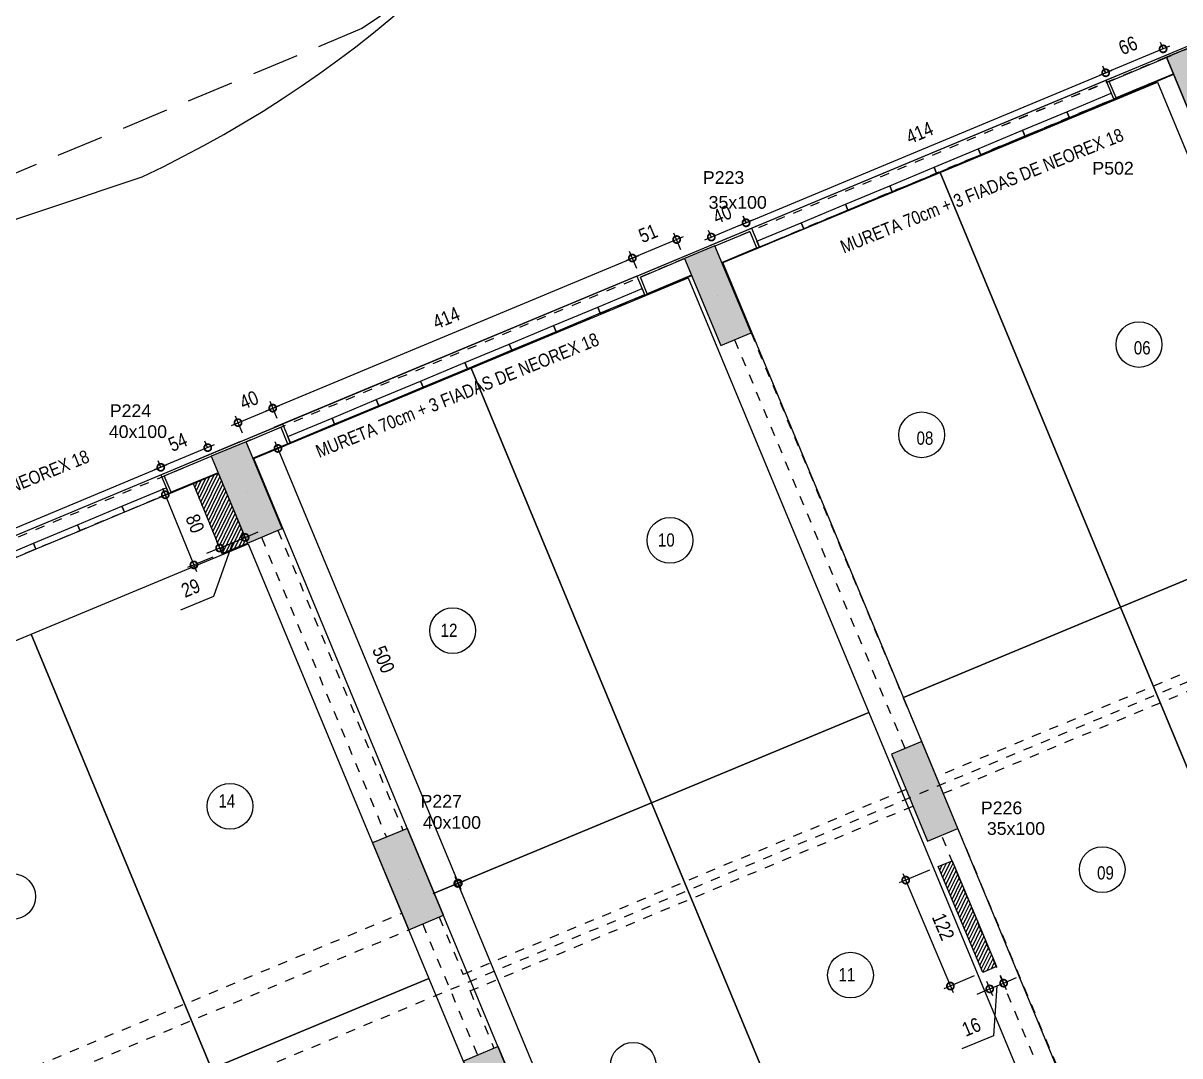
# Model space of a CAD drawing. Header units: metres. Extents: x -133 to 570, y -18 to 184.
# Drawn here: x -35.2 to -22.91, y 20.31 to 31.28 of the extents above; entities that cross this region are included whole.
import ezdxf
from ezdxf.enums import TextEntityAlignment as Align

# ---------------------------------------------------------------- set-up
doc = ezdxf.new("R2010")
doc.units = ezdxf.units.M
for name, pattern in [('DASHEDX2', [1.5, 1, -0.5]), ('ESTILO_TQS_0001', [1, 0.7, -0.3]), ('ESTILO_TQS_0004', [1.12, 0.5, -0.2, 0.01, -0.2, 0.01, -0.2])]:
    doc.linetypes.add(name, pattern=pattern)
for name, color, linetype in [('1', 232, 'DASHEDX2'), ('12', 232, 'Continuous'), ('154', 37, 'Continuous'), ('201', 2, 'ESTILO_TQS_0001'), ('205', 232, 'ESTILO_TQS_0004'), ('210', 15, 'ESTILO_TQS_0001'), ('242', 3, 'Continuous'), ('3', 2, 'Continuous'), ('9', 232, 'Continuous'), ('ARQ-ALV ACAB', 4, 'Continuous'), ('ARQ-ALV OSSO', 5, 'Continuous'), ('ARQ-AUX', 7, 'Continuous'), ('ARQ-AUX1', 1, 'Continuous'), ('ARQ-AUX2', 2, 'Continuous'), ('ARQ-DIM EMBASAM', 2, 'Continuous'), ('ARQ-ENCH', 1, 'Continuous'), ('ARQ-EST', 2, 'Continuous'), ('ARQ-PRJ', 7, 'DASHEDX2'), ('ARQ-TXT EMBASAM', 2, 'Continuous'), ('ARQ-VG', 1, 'Continuous'), ('terreno', 7, 'Continuous')]:
    doc.layers.add(name, color=color, linetype=linetype)
doc.styles.add('Adesa', font='ARIALN.TTF')
doc.styles.get("Standard").update_dxf_attribs({"font": 'arial.ttf'})
doc.dimstyles.new('ADESA 1-0075', dxfattribs={"dimtxt": 0.15, "dimasz": 0.15, "dimexe": 0.075, "dimexo": 0.1, "dimgap": 0.1, "dimtad": 1, "dimdec": 1, "dimlfac": 100, "dimzin": 12, "dimtxsty": 'Adesa', "dimblk": 'DOTSMALL', "dimcen": 1, "dimdle": 0.075, "dimclrd": 1, "dimclre": 1, "dimclrt": 256, "dimazin": 3, "dimtm": 1e-09, "dimtfac": 1, "dimtdec": 1, "dimtmove": 1, "dimatfit": 0, "dimldrblk": 'DOTSMALL', "dimfxl": 0.8, "dimtvp": 2, "dimtolj": 1, "dimtzin": 0, "dimarcsym": 0})

# ---------------------------------------------------------------- blocks, each defined once
blk = doc.blocks.new('vaga')
blk.add_lwpolyline([(5, 0), (5, -2.5), (0, -2.5), (0, 0)], close=True)
blk.add_circle((2.5, -1.25), 0.243)
blk = doc.blocks.new('_DotSmall')
at = {"color": 0, "linetype": 'ByBlock', "const_width": 0.5}
blk.add_lwpolyline([(-0.0625, 0, 1), (0.0625, 0, 1)], format="xyb", close=True, dxfattribs=at)
blk = doc.blocks.new('*D86')
at = {"layer": 'ARQ-DIM EMBASAM', "color": 1, "lineweight": -2, "transparency": 16777216}
for p, q in [((-30.842, 22.036), (-30.512, 22.173)), ((-28.634, 17.457), (-30.61, 22.213)), ((-28.923, 17.418), (-28.594, 17.555))]:
    blk.add_line(p, q, dxfattribs=at)
at = {"layer": 'Defpoints', "color": 0, "transparency": 16777216}
for p in [(-30.581, 22.144), (-30.934, 21.997, 0), (-29.016, 17.38, 0)]:
    blk.add_point(p, dxfattribs=at)
at = {"layer": 'ARQ-DIM EMBASAM', "color": 1, "lineweight": -2, "transparency": 16777216, "xscale": 0.15, "yscale": 0.15, "zscale": 0.15}
for p, rotation in [((-30.581, 22.144), 112.5613230000007), ((-28.663, 17.526), 292.5613230000007)]:
    blk.add_blockref('_DotSmall', p, dxfattribs=dict(at, rotation=rotation))
at = {"layer": 'ARQ-DIM EMBASAM', "transparency": 16777216, "insert": (-29.459, 19.903), "char_height": 0.15, "attachment_point": 5, "rotation": 292.5613, "style": 'Adesa'}
blk.add_mtext('\\A1;500', dxfattribs=at)
blk = doc.blocks.new('*D87')
at = {"layer": 'ARQ-DIM EMBASAM', "color": 1, "lineweight": -2, "transparency": 16777216}
for p, q in [((-30.545, 22.078), (-32.521, 26.834)), ((-32.753, 26.656), (-32.423, 26.793)), ((-30.834, 22.039), (-30.505, 22.176))]:
    blk.add_line(p, q, dxfattribs=at)
at = {"layer": 'Defpoints', "color": 0, "transparency": 16777216}
for p in [(-32.492, 26.764), (-32.845, 26.618, 0), (-30.926, 22, 0)]:
    blk.add_point(p, dxfattribs=at)
at = {"layer": 'ARQ-DIM EMBASAM', "color": 1, "lineweight": -2, "transparency": 16777216, "xscale": 0.15, "yscale": 0.15, "zscale": 0.15}
for p, rotation in [((-32.492, 26.764), 112.5613229999979), ((-30.574, 22.147), 292.561322999998)]:
    blk.add_blockref('_DotSmall', p, dxfattribs=dict(at, rotation=rotation))
at = {"layer": 'ARQ-DIM EMBASAM', "transparency": 16777216, "insert": (-31.37, 24.523), "char_height": 0.15, "attachment_point": 5, "rotation": 292.5613, "style": 'Adesa'}
blk.add_mtext('\\A1;500', dxfattribs=at)
blk = doc.blocks.new('PL NEOREX 18')
at = {"layer": 'ARQ-AUX1'}
blk.add_lwpolyline([(0, 0), (0.51, 0), (0.51, -0.07), (0, -0.07)], close=True, dxfattribs=at)
blk = doc.blocks.new('*D186')
at = {"layer": 'ARQ-DIM EMBASAM', "color": 1, "lineweight": -2, "transparency": 16777216}
for p, q in [((-28.186, 29.012), (-28.795, 28.757)), ((-28.209, 28.872), (-28.284, 29.052)), ((-28.68, 28.675), (-28.755, 28.855))]:
    blk.add_line(p, q, dxfattribs=at)
at = {"layer": 'Defpoints', "color": 0, "transparency": 16777216}
for p in [(-28.726, 28.786), (-28.17, 28.78), (-28.641, 28.583)]:
    blk.add_point(p, dxfattribs=at)
at = {"layer": 'ARQ-DIM EMBASAM', "color": 1, "lineweight": -2, "transparency": 16777216, "xscale": 0.15, "yscale": 0.15, "zscale": 0.15}
for p, rotation in [((-28.255, 28.983), 22.6878178761872), ((-28.726, 28.786), 202.6878178761872)]:
    blk.add_blockref('_DotSmall', p, dxfattribs=dict(at, rotation=rotation))
at = {"layer": 'ARQ-DIM EMBASAM', "transparency": 16777216, "insert": (-28.559, 29.048), "char_height": 0.15, "attachment_point": 5, "rotation": 22.6878, "style": 'Adesa'}
blk.add_mtext('\\A1;51', dxfattribs=at)
blk = doc.blocks.new('*D187')
at = {"layer": 'ARQ-DIM EMBASAM', "color": 1, "lineweight": -2, "transparency": 16777216}
for p, q in [((-32.985, 27.009), (-32.477, 27.221)), ((-32.5, 27.082), (-32.575, 27.261)), ((-32.869, 26.928), (-32.944, 27.107))]:
    blk.add_line(p, q, dxfattribs=at)
at = {"layer": 'Defpoints', "color": 0, "transparency": 16777216}
for p in [(-32.547, 27.192), (-32.462, 26.989), (-32.831, 26.835)]:
    blk.add_point(p, dxfattribs=at)
at = {"layer": 'ARQ-DIM EMBASAM', "color": 1, "lineweight": -2, "transparency": 16777216, "xscale": 0.15, "yscale": 0.15, "zscale": 0.15}
for p, rotation in [((-32.547, 27.192), 22.65236652542543), ((-32.916, 27.038), 202.6523665254254)]:
    blk.add_blockref('_DotSmall', p, dxfattribs=dict(at, rotation=rotation))
at = {"layer": 'ARQ-DIM EMBASAM', "transparency": 16777216, "insert": (-32.799, 27.278), "char_height": 0.15, "attachment_point": 5, "rotation": 22.6524, "style": 'Adesa'}
blk.add_mtext('\\A1;40', dxfattribs=at)
blk = doc.blocks.new('*D185')
at = {"layer": 'ARQ-DIM EMBASAM', "color": 1, "lineweight": -2, "transparency": 16777216}
for p, q in [((-32.616, 27.164), (-28.657, 28.815)), ((-28.679, 28.675), (-28.755, 28.856)), ((-32.5, 27.082), (-32.576, 27.262))]:
    blk.add_line(p, q, dxfattribs=at)
at = {"layer": 'Defpoints', "color": 0, "transparency": 16777216}
for p in [(-28.726, 28.786), (-28.641, 28.583), (-32.462, 26.989)]:
    blk.add_point(p, dxfattribs=at)
at = {"layer": 'ARQ-DIM EMBASAM', "color": 1, "lineweight": -2, "transparency": 16777216, "xscale": 0.15, "yscale": 0.15, "zscale": 0.15}
for p, rotation in [((-28.726, 28.786), 22.64322625629446), ((-32.547, 27.193), 202.6432262562945)]:
    blk.add_blockref('_DotSmall', p, dxfattribs=dict(at, rotation=rotation))
at = {"layer": 'ARQ-DIM EMBASAM', "transparency": 16777216, "insert": (-30.704, 28.151), "char_height": 0.15, "attachment_point": 5, "rotation": 22.6432, "style": 'Adesa'}
blk.add_mtext('\\A1;414', dxfattribs=at)
blk = doc.blocks.new('terreno + circ vert')
at = {"layer": 'ARQ-AUX2'}
blk.add_lwpolyline([(-47.6349, 25.1734, 0.004837), (-33.9339, 29.6502, 0.3216599), (-26.9675, 42.0962)], format="xyb", dxfattribs=at)
at = {"layer": 'ARQ-EST', "color": 102}
blk.add_lwpolyline([(45.0315, 1.1617, 0.011807), (45.0465, 1.811), (45.1211, 8.4606), (42.945, 9.4812), (35.5548, 12.9472), (27.5061, 16.8929), (22.1014, 19.5405), (15.0017, 23.0148), (8.3251, 26.282), (0.4895, 30.0914), (-5.8932, 33.2362), (-11.2422, 35.8718), (-77.2068, 8.3436), (-72.4625, -3.025), (39.7459, -3.025), (40.5291, -3.025, 0.3925275), (45.0315, 1.1617)], format="xyb", dxfattribs=at)
at = {"layer": 'ARQ-PRJ', "color": 1, "ltscale": 0.5}
blk.add_lwpolyline([(48.0419, 1.3908), (48.1056, 7.0609), (42.945, 9.4812), (35.5548, 12.9472), (27.5061, 16.8929), (22.1014, 19.5405), (15.0017, 23.0148), (8.3251, 26.282), (0.4895, 30.0914), (-5.8932, 33.2362), (-12.2759, 36.3811), (-18.9156, 39.6675), (-31.5995, 31.2229), (-104.3835, 0.8491), (-104.1403, -6.025), (40.5424, -6.025, 0.4109303)], format="xyb", close=True, dxfattribs=at)
at = {"layer": 'Defpoints'}
blk.add_lwpolyline([(45.0315, 1.1617, 0.0118069), (45.0465, 1.811), (45.1211, 8.4606), (42.945, 9.4812), (35.5548, 12.9472), (27.5061, 16.8929), (22.1014, 19.5405), (15.0017, 23.0148), (8.3251, 26.282), (0.4895, 30.0914), (-5.8932, 33.2362), (-11.2422, 35.8718), (-77.2068, 8.3436), (-72.4625, -3.025), (39.7459, -3.025), (40.5292, -3.025, 0.3925339)], format="xyb", close=True, dxfattribs=at)
blk = doc.blocks.new('*D298')
at = {"layer": 'ARQ-DIM EMBASAM', "color": 1, "lineweight": -2, "transparency": 16777216}
for p, q in [((-33.112, 25.706), (-32.84, 25.819)), ((-33.112, 25.706), (-32.84, 25.819)), ((-32.855, 25.854), (-32.869, 25.889)), ((-32.84, 25.819), (-32.702, 25.877)), ((-33.112, 25.706), (-33.25, 25.648)), ((-32.976, 25.763), (-33.177, 25.191)), ((-33.126, 25.74), (-33.141, 25.775)), ((-33.177, 25.191), (-33.526, 25.045))]:
    blk.add_line(p, q, dxfattribs=at)
at = {"layer": 'Defpoints', "color": 0, "transparency": 16777216}
for p in [(-32.84, 25.819), (-32.816, 25.761, 0), (-33.087, 25.648)]:
    blk.add_point(p, dxfattribs=at)
at = {"layer": 'ARQ-DIM EMBASAM', "color": 1, "lineweight": -2, "transparency": 16777216, "xscale": 0.15, "yscale": 0.15, "zscale": 0.15}
for p, rotation in [((-32.84, 25.819), 202.6602197434115), ((-33.112, 25.706), 22.66021974341147)]:
    blk.add_blockref('_DotSmall', p, dxfattribs=dict(at, rotation=rotation))
at = {"layer": 'ARQ-DIM EMBASAM', "transparency": 16777216, "insert": (-33.419, 25.281), "char_height": 0.15, "attachment_point": 5, "rotation": 22.6602, "style": 'Adesa'}
blk.add_mtext('\\A1;29', dxfattribs=at)
blk = doc.blocks.new('*D299')
at = {"layer": 'ARQ-DIM EMBASAM', "color": 1, "lineweight": -2, "transparency": 16777216}
for p, q in [((-33.487, 26.354), (-33.758, 26.243)), ((-33.717, 26.341), (-33.356, 25.457)), ((-33.183, 25.609), (-33.454, 25.498))]:
    blk.add_line(p, q, dxfattribs=at)
at = {"layer": 'Defpoints', "color": 0, "transparency": 16777216}
for p in [(-33.394, 26.392, 0), (-33.09, 25.647, 0), (-33.385, 25.527)]:
    blk.add_point(p, dxfattribs=at)
at = {"layer": 'ARQ-DIM EMBASAM', "color": 1, "lineweight": -2, "transparency": 16777216, "xscale": 0.15, "yscale": 0.15, "zscale": 0.15}
for p, rotation in [((-33.689, 26.272), 112.1978457612592), ((-33.385, 25.527), 292.1978457612592)]:
    blk.add_blockref('_DotSmall', p, dxfattribs=dict(at, rotation=rotation))
at = {"layer": 'ARQ-DIM EMBASAM', "transparency": 16777216, "insert": (-33.373, 25.966), "char_height": 0.15, "attachment_point": 5, "rotation": 292.1978, "style": 'Adesa'}
blk.add_mtext('\\A1;80', dxfattribs=at)
blk = doc.blocks.new('*D300')
at = {"layer": 'ARQ-DIM EMBASAM', "color": 1, "lineweight": -2, "transparency": 16777216}
for p, q in [((-25.568, 22.285), (-25.89, 22.15)), ((-25.85, 22.248), (-25.317, 20.985)), ((-25.094, 21.161), (-25.416, 21.025))]:
    blk.add_line(p, q, dxfattribs=at)
at = {"layer": 'Defpoints', "color": 0, "transparency": 16777216}
for p in [(-25.476, 22.324), (-25.002, 21.199), (-25.346, 21.054)]:
    blk.add_point(p, dxfattribs=at)
at = {"layer": 'ARQ-DIM EMBASAM', "color": 1, "lineweight": -2, "transparency": 16777216, "xscale": 0.15, "yscale": 0.15, "zscale": 0.15}
for p, rotation in [((-25.821, 22.179), 112.8601020424861), ((-25.346, 21.054), 292.8601020424861)]:
    blk.add_blockref('_DotSmall', p, dxfattribs=dict(at, rotation=rotation))
at = {"layer": 'ARQ-DIM EMBASAM', "transparency": 16777216, "insert": (-25.422, 21.685), "char_height": 0.15, "attachment_point": 5, "rotation": 292.8601, "style": 'Adesa'}
blk.add_mtext('\\A1;122', dxfattribs=at)
blk = doc.blocks.new('*D301')
at = {"layer": 'ARQ-DIM EMBASAM', "color": 1, "lineweight": -2, "transparency": 16777216}
for p, q in [((-24.816, 21.169), (-24.752, 21.016)), ((-24.781, 21.085), (-24.643, 21.144)), ((-24.928, 21.024), (-25.066, 20.965)), ((-24.963, 21.107), (-24.899, 20.954)), ((-24.928, 21.024), (-24.781, 21.085)), ((-24.928, 21.024), (-24.781, 21.085)), ((-24.854, 21.055), (-24.888, 20.527)), ((-24.888, 20.527), (-25.224, 20.386))]:
    blk.add_line(p, q, dxfattribs=at)
at = {"layer": 'Defpoints', "color": 0, "transparency": 16777216}
for p in [(-25.002, 21.199), (-24.855, 21.261), (-24.781, 21.085)]:
    blk.add_point(p, dxfattribs=at)
at = {"layer": 'ARQ-DIM EMBASAM', "color": 1, "lineweight": -2, "transparency": 16777216, "xscale": 0.15, "yscale": 0.15, "zscale": 0.15}
for p, rotation in [((-24.781, 21.085), 202.8178029153211), ((-24.928, 21.024), 22.81780291532118)]:
    blk.add_blockref('_DotSmall', p, dxfattribs=dict(at, rotation=rotation))
at = {"layer": 'ARQ-DIM EMBASAM', "transparency": 16777216, "insert": (-25.124, 20.619), "char_height": 0.15, "attachment_point": 5, "rotation": 22.8178, "style": 'Adesa'}
blk.add_mtext('\\A1;16', dxfattribs=at)
blk = doc.blocks.new('*D329')
at = {"layer": 'ARQ-DIM EMBASAM', "color": 1, "lineweight": -2, "transparency": 16777216}
for p, q in [((-33.169, 26.801), (-33.806, 26.536)), ((-33.239, 26.774), (-33.267, 26.842)), ((-33.738, 26.566), (-33.766, 26.634))]:
    blk.add_line(p, q, dxfattribs=at)
at = {"layer": 'Defpoints', "color": 0, "transparency": 16777216}
for p in [(-33.2, 26.682), (-33.737, 26.564), (-33.699, 26.474)]:
    blk.add_point(p, dxfattribs=at)
at = {"layer": 'ARQ-DIM EMBASAM', "color": 1, "lineweight": -2, "transparency": 16777216, "xscale": 0.15, "yscale": 0.15, "zscale": 0.15}
for p, rotation in [((-33.238, 26.773), 22.65095774609685), ((-33.737, 26.564), 202.6509577460968)]:
    blk.add_blockref('_DotSmall', p, dxfattribs=dict(at, rotation=rotation))
at = {"layer": 'ARQ-DIM EMBASAM', "transparency": 16777216, "insert": (-33.556, 26.831), "char_height": 0.15, "attachment_point": 5, "rotation": 22.651, "style": 'Adesa'}
blk.add_mtext('\\A1;54', dxfattribs=at)
blk = doc.blocks.new('*D328')
at = {"layer": 'ARQ-DIM EMBASAM', "color": 1, "lineweight": -2, "transparency": 16777216}
for p, q in [((-37.627, 24.941), (-33.668, 26.593)), ((-33.738, 26.566), (-33.766, 26.634)), ((-37.558, 24.972), (-37.587, 25.039))]:
    blk.add_line(p, q, dxfattribs=at)
at = {"layer": 'Defpoints', "color": 0, "transparency": 16777216}
for p in [(-33.737, 26.564), (-33.699, 26.474), (-37.52, 24.879)]:
    blk.add_point(p, dxfattribs=at)
at = {"layer": 'ARQ-DIM EMBASAM', "color": 1, "lineweight": -2, "transparency": 16777216, "xscale": 0.15, "yscale": 0.15, "zscale": 0.15}
for p, rotation in [((-33.737, 26.564), 22.65394649889982), ((-37.558, 24.97), 202.6539464988998)]:
    blk.add_blockref('_DotSmall', p, dxfattribs=dict(at, rotation=rotation))
at = {"layer": 'ARQ-DIM EMBASAM', "transparency": 16777216, "insert": (-35.715, 25.929), "char_height": 0.15, "attachment_point": 5, "rotation": 22.6539, "style": 'Adesa'}
blk.add_mtext('\\A1;414', dxfattribs=at)
blk = doc.blocks.new('*D333')
at = {"layer": 'ARQ-DIM EMBASAM', "color": 1, "lineweight": -2, "transparency": 16777216}
for p, q in [((-27.956, 28.98), (-27.449, 29.191)), ((-27.519, 29.165), (-27.547, 29.232)), ((-27.888, 29.011), (-27.915, 29.078))]:
    blk.add_line(p, q, dxfattribs=at)
at = {"layer": 'Defpoints', "color": 0, "transparency": 16777216}
for p in [(-27.518, 29.162), (-27.48, 29.073), (-27.849, 28.919)]:
    blk.add_point(p, dxfattribs=at)
at = {"layer": 'ARQ-DIM EMBASAM', "color": 1, "lineweight": -2, "transparency": 16777216, "xscale": 0.15, "yscale": 0.15, "zscale": 0.15}
for p, rotation in [((-27.518, 29.162), 22.64465626948051), ((-27.887, 29.009), 202.6446562694805)]:
    blk.add_blockref('_DotSmall', p, dxfattribs=dict(at, rotation=rotation))
at = {"layer": 'ARQ-DIM EMBASAM', "transparency": 16777216, "insert": (-27.77, 29.249), "char_height": 0.15, "attachment_point": 5, "rotation": 22.6447, "style": 'Adesa'}
blk.add_mtext('\\A1;40', dxfattribs=at)
blk = doc.blocks.new('*D334')
at = {"layer": 'ARQ-DIM EMBASAM', "color": 1, "lineweight": -2, "transparency": 16777216}
for p, q in [((-27.586, 29.131), (-23.627, 30.783)), ((-23.696, 30.755), (-23.725, 30.823)), ((-27.517, 29.161), (-27.546, 29.229))]:
    blk.add_line(p, q, dxfattribs=at)
at = {"layer": 'Defpoints', "color": 0, "transparency": 16777216}
for p in [(-23.696, 30.754), (-23.658, 30.663), (-27.479, 29.069)]:
    blk.add_point(p, dxfattribs=at)
at = {"layer": 'ARQ-DIM EMBASAM', "color": 1, "lineweight": -2, "transparency": 16777216, "xscale": 0.15, "yscale": 0.15, "zscale": 0.15}
for p, rotation in [((-23.696, 30.754), 22.64543761693941), ((-27.517, 29.16), 202.6454376169394)]:
    blk.add_blockref('_DotSmall', p, dxfattribs=dict(at, rotation=rotation))
at = {"layer": 'ARQ-DIM EMBASAM', "transparency": 16777216, "insert": (-25.674, 30.118), "char_height": 0.15, "attachment_point": 5, "rotation": 22.6454, "style": 'Adesa'}
blk.add_mtext('\\A1;414', dxfattribs=at)
blk = doc.blocks.new('*D335')
at = {"layer": 'ARQ-DIM EMBASAM', "color": 1, "lineweight": -2, "transparency": 16777216}
for p, q in [((-23.017, 31.037), (-23.765, 30.725)), ((-23.087, 31.01), (-23.115, 31.077)), ((-23.697, 30.755), (-23.725, 30.823))]:
    blk.add_line(p, q, dxfattribs=at)
at = {"layer": 'Defpoints', "color": 0, "transparency": 16777216}
for p in [(-23.049, 30.917), (-23.696, 30.754), (-23.658, 30.663)]:
    blk.add_point(p, dxfattribs=at)
at = {"layer": 'ARQ-DIM EMBASAM', "color": 1, "lineweight": -2, "transparency": 16777216, "xscale": 0.15, "yscale": 0.15, "zscale": 0.15}
for p, rotation in [((-23.086, 31.008), 22.65047361828461), ((-23.696, 30.754), 202.6504736182846)]:
    blk.add_blockref('_DotSmall', p, dxfattribs=dict(at, rotation=rotation))
at = {"layer": 'ARQ-DIM EMBASAM', "transparency": 16777216, "insert": (-23.459, 31.044), "char_height": 0.15, "attachment_point": 5, "rotation": 22.6505, "style": 'Adesa'}
blk.add_mtext('\\A1;66', dxfattribs=at)
blk = doc.blocks.new('*D336')
at = {"layer": 'ARQ-DIM EMBASAM', "color": 1, "lineweight": -2, "transparency": 16777216}
for p, q in [((-27.956, 28.98), (-27.449, 29.191)), ((-27.519, 29.165), (-27.547, 29.232)), ((-27.888, 29.011), (-27.915, 29.078))]:
    blk.add_line(p, q, dxfattribs=at)
at = {"layer": 'Defpoints', "color": 0, "transparency": 16777216}
for p in [(-27.518, 29.162), (-27.48, 29.073), (-27.849, 28.919)]:
    blk.add_point(p, dxfattribs=at)
at = {"layer": 'ARQ-DIM EMBASAM', "color": 1, "lineweight": -2, "transparency": 16777216, "xscale": 0.15, "yscale": 0.15, "zscale": 0.15}
for p, rotation in [((-27.518, 29.162), 22.64465626948051), ((-27.887, 29.009), 202.6446562694805)]:
    blk.add_blockref('_DotSmall', p, dxfattribs=dict(at, rotation=rotation))
at = {"layer": 'ARQ-DIM EMBASAM', "transparency": 16777216, "insert": (-27.77, 29.249), "char_height": 0.15, "attachment_point": 5, "rotation": 22.6447, "style": 'Adesa'}
blk.add_mtext('\\A1;40', dxfattribs=at)
blk = doc.blocks.new('*D337')
at = {"layer": 'ARQ-DIM EMBASAM', "color": 1, "lineweight": -2, "transparency": 16777216}
for p, q in [((-27.586, 29.131), (-23.627, 30.783)), ((-23.696, 30.755), (-23.725, 30.823)), ((-27.517, 29.161), (-27.546, 29.229))]:
    blk.add_line(p, q, dxfattribs=at)
at = {"layer": 'Defpoints', "color": 0, "transparency": 16777216}
for p in [(-23.696, 30.754), (-23.658, 30.663), (-27.479, 29.069)]:
    blk.add_point(p, dxfattribs=at)
at = {"layer": 'ARQ-DIM EMBASAM', "color": 1, "lineweight": -2, "transparency": 16777216, "xscale": 0.15, "yscale": 0.15, "zscale": 0.15}
for p, rotation in [((-23.696, 30.754), 22.64543761693941), ((-27.517, 29.16), 202.6454376169394)]:
    blk.add_blockref('_DotSmall', p, dxfattribs=dict(at, rotation=rotation))
at = {"layer": 'ARQ-DIM EMBASAM', "transparency": 16777216, "insert": (-25.674, 30.118), "char_height": 0.15, "attachment_point": 5, "rotation": 22.6454, "style": 'Adesa'}
blk.add_mtext('\\A1;414', dxfattribs=at)
blk = doc.blocks.new('*D338')
at = {"layer": 'ARQ-DIM EMBASAM', "color": 1, "lineweight": -2, "transparency": 16777216}
for p, q in [((-23.017, 31.037), (-23.765, 30.725)), ((-23.087, 31.01), (-23.115, 31.077)), ((-23.697, 30.755), (-23.725, 30.823))]:
    blk.add_line(p, q, dxfattribs=at)
at = {"layer": 'Defpoints', "color": 0, "transparency": 16777216}
for p in [(-23.049, 30.917), (-23.696, 30.754), (-23.658, 30.663)]:
    blk.add_point(p, dxfattribs=at)
at = {"layer": 'ARQ-DIM EMBASAM', "color": 1, "lineweight": -2, "transparency": 16777216, "xscale": 0.15, "yscale": 0.15, "zscale": 0.15}
for p, rotation in [((-23.086, 31.008), 22.65047361828461), ((-23.696, 30.754), 202.6504736182846)]:
    blk.add_blockref('_DotSmall', p, dxfattribs=dict(at, rotation=rotation))
at = {"layer": 'ARQ-DIM EMBASAM', "transparency": 16777216, "insert": (-23.459, 31.044), "char_height": 0.15, "attachment_point": 5, "rotation": 22.6505, "style": 'Adesa'}
blk.add_mtext('\\A1;66', dxfattribs=at)
blk = doc.blocks.new('est-lo-05-4s1-r00')
at = {"layer": '154'}
blk.add_lwpolyline([(-2150.078362, 2720.89876), (-2173.188229, 2776.269637), (-2158.422662, 2782.432268), (-2263.187308, 3033.446707), (-2277.952875, 3027.284076), (-2304.914387, 3091.883433), (-2272.614708, 3105.364189), (-2117.778683, 2734.379516), (-2150.078362, 2720.89876)], dxfattribs=at)
at = {"layer": '201'}
blk.add_lwpolyline([(-2150.078362, 2720.89876), (-2173.188229, 2776.269637), (-2158.422662, 2782.432268), (-2263.187308, 3033.446707), (-2277.952875, 3027.284076), (-2304.914387, 3091.883433), (-2272.614708, 3105.364189), (-2117.778683, 2734.379516), (-2150.078362, 2720.89876)], dxfattribs=at)
at = {"layer": '210'}
for p, q in [((-2304.914387, 3091.883433), (-2497.821802, 3011.358445)), ((-2490.502734, 2993.824728), (-2297.596766, 3074.349111))]:
    blk.add_line(p, q, dxfattribs=at)
blk = doc.blocks.new('est-lo-26-4s2-r00')
at = {"layer": '3'}
h = blk.add_hatch(color=8, dxfattribs=at)
h.dxf.hatch_style = 1
h.paths.add_polyline_path([(-2992.8, -2270.2), (-3019.8, -2205.6), (-3034.5, -2211.8), (-3140.1, -1958.9), (-3125.3, -1952.8), (-3148.4, -1897.4), (-3180.7, -1910.9), (-3025.1, -2283.7)])
h.paths.add_polyline_path([(-3206.6, -1758), (-3258.6, -1633.5), (-3290.9, -1646.9), (-3238.9, -1771.5)])
h.paths.add_polyline_path([(-3349, -1507.6), (-3316.7, -1494.1), (-3339.8, -1438.7), (-3354.6, -1444.9), (-3459.4, -1193.9), (-3444.6, -1187.7), (-3471.6, -1123.1), (-3503.9, -1136.6)])
h.paths.add_polyline_path([(-306.7, -556.4), (-324.2, -563.7), (-113.5, -1068.5), (37.8, -1005.3), (30.5, -987.8), (-103.3, -1043.7)])
h.paths.add_polyline_path([(-359.3, -578.4), (-336.2, -633.7), (-321.4, -627.5), (-160.8, -1012.4), (-175.5, -1018.5), (-140.1, -1103.5), (-87.5, -1081.5), (-94.7, -1064.2), (-115.1, -1072.7), (-327, -564.9)])
h.paths.add_polyline_path([(395.9, -855.9), (368.9, -791.3), (354.2, -797.5), (193.5, -412.6), (208.3, -406.5), (185.2, -351.1), (-61.2, -453.9), (-28.1, -533.3), (-10.5, -526), (-36.4, -464.2), (160.2, -382.1), (356.3, -851.9), (159.7, -933.9), (133.1, -870.2), (115.6, -877.5), (142.2, -941.2), (123.7, -948.9), (131, -966.4)])
h.paths.add_polyline_path([(-627.4, 63.9), (-600.4, -0.7), (-585.6, 5.5), (-425.8, -377.5), (-440.5, -383.6), (-417.4, -439), (-385.1, -425.5), (-595.1, 77.4)])
h.paths.add_polyline_path([(-82.9, 291.2), (-592.3, 78.6), (-382.4, -424.4), (-364.8, -417), (-567.4, 68.4), (-107.9, 260.2), (-6.9, 18.4), (-242.3, -79.8), (-140.6, -323.5), (-70, -294), (-77.3, -276.5), (-130.4, -298.6), (-217.4, -90), (0.4, 0.9), (87.4, -207.7), (34.4, -229.8), (41.7, -247.4), (127, -211.8), (103.9, -156.4), (89.2, -162.5), (-70.7, 220.4), (-55.9, 226.6)])
h.paths.add_polyline_path([(2148.7, 313.5), (2171.8, 258.1), (2186.6, 264.2), (2292.1, 11.4), (2277.4, 5.2), (2304.3, -59.4), (2336.6, -45.9), (2181, 326.9)])
h.paths.add_polyline_path([(2122.9, 466.3), (2070.9, 590.9), (2038.6, 577.4), (2090.6, 452.8)])
h.paths.add_polyline_path([(1825.6, 1087.7), (1852.5, 1023.1), (1867.3, 1029.3), (1972.1, 778.3), (1957.3, 772.1), (1980.4, 716.7), (2012.7, 730.2), (1857.9, 1101.2)])
h.paths.add_polyline_path([(687.2, -2304.2), (747.2, -2304.2), (747.2, -2285.2), (687.2, -2285.2)])
h.paths.add_polyline_path([(172.1, -2304.2), (222.1, -2304.2), (222.1, -2285.2), (172.1, -2285.2)])
h.paths.add_polyline_path([(-362.9, -2304.2), (-302.9, -2304.2), (-302.9, -2285.2), (-362.9, -2285.2)])
h.paths.add_polyline_path([(-687.9, -2304.2), (-627.9, -2304.2), (-627.9, -2285.2), (-687.9, -2285.2)])
h.paths.add_polyline_path([(-1267.9, -2304.2), (-1207.9, -2304.2), (-1207.9, -2285.2), (-1267.9, -2285.2)])
h.paths.add_polyline_path([(-1847.9, -2304.2), (-1787.9, -2304.2), (-1787.9, -2285.2), (-1847.9, -2285.2)])
h.paths.add_polyline_path([(-2427.9, -2304.2), (-2367.9, -2304.2), (-2367.9, -2285.2), (-2427.9, -2285.2)])
h.paths.add_polyline_path([(-2506.5, -2067.2), (-2474.2, -2053.8), (-2512.7, -1961.5), (-2545, -1975)])
h.paths.add_polyline_path([(197.1, -1873.2), (222.1, -1873.2), (222.1, -1803.2), (197.1, -1803.2)])
h.paths.add_polyline_path([(-327.9, -1873.2), (-302.9, -1873.2), (-302.9, -1803.2), (-327.9, -1803.2)])
h.paths.add_polyline_path([(-852.9, -1873.2), (-827.9, -1873.2), (-827.9, -1803.2), (-852.9, -1803.2)])
h.paths.add_polyline_path([(722.1, -1851.2), (747.1, -1851.2), (747.1, -1781.2), (722.1, -1781.2)])
h.paths.add_polyline_path([(-2008.1, -1859.3), (-1971.2, -1843.9), (-2009.7, -1751.6), (-2046.7, -1767)])
h.paths.add_polyline_path([(-1509.8, -1651.3), (-1477.5, -1637.8), (-1516, -1545.5), (-1548.3, -1559)])
h.paths.add_polyline_path([(-2727, -1538.9), (-2694.7, -1525.4), (-2733.2, -1433.1), (-2765.5, -1446.6)])
h.paths.add_polyline_path([(722.1, -1393.2), (747.1, -1393.2), (747.1, -1323.2), (722.1, -1323.2)])
h.paths.add_polyline_path([(-1016, -1445.3), (-983.7, -1431.8), (-1022.3, -1339.5), (-1054.6, -1353)])
h.paths.add_polyline_path([(-2180.3, -1446.7), (-2143.4, -1431.3), (-2181.9, -1339.1), (-2218.8, -1354.5)])
h.paths.add_polyline_path([(-522.3, -1239.1), (-490.1, -1225.7), (-528.6, -1133.4), (-560.9, -1146.9)])
h.paths.add_polyline_path([(-1682, -1238.8), (-1649.7, -1225.3), (-1688.2, -1133), (-1720.5, -1146.5)])
h.paths.add_polyline_path([(-2277, -1215.1), (-2240.1, -1199.7), (-2278.6, -1107.4), (-2315.5, -1122.8)])
h.paths.add_polyline_path([(-1188.2, -1032.7), (-1155.9, -1019.2), (-1194.5, -926.9), (-1226.8, -940.4)])
h.paths.add_polyline_path([(-1778.6, -1007.1), (-1746.3, -993.6), (-1784.9, -901.4), (-1817.2, -914.8)])
h.paths.add_polyline_path([(-2946.7, -1012.4), (-2914.4, -998.9), (-2952.9, -906.7), (-2985.2, -920.1)])
h.paths.add_polyline_path([(349, -899.3), (404.4, -876.2), (397, -858.7), (341.7, -881.8)])
h.paths.add_polyline_path([(-694.5, -826.6), (-662.2, -813.1), (-700.7, -720.9), (-733, -734.3)])
h.paths.add_polyline_path([(769.3, -730.4), (801.6, -716.9), (792, -693.8), (759.7, -707.3)])
h.paths.add_polyline_path([(-1284.9, -801.1), (-1252.6, -787.6), (-1291.1, -695.3), (-1323.4, -708.8)])
h.paths.add_polyline_path([(-2448.4, -804.4), (-2411.5, -789), (-2450, -696.7), (-2486.9, -712.2)])
h.paths.add_polyline_path([(72.8, -775.1), (90.4, -767.8), (32.2, -628.4), (14.7, -635.7)], flags=17)
h.paths.add_polyline_path([(793.6, -689.9), (825.9, -676.4), (787.4, -584.1), (755.1, -597.6)])
h.paths.add_polyline_path([(-791.2, -595), (-758.9, -581.5), (-797.4, -489.2), (-829.7, -502.7)])
h.paths.add_polyline_path([(-1950, -596.5), (-1917.7, -583), (-1956.3, -490.7), (-1988.6, -504.2)])
h.paths.add_polyline_path([(1289.2, -483.1), (1326.1, -467.7), (1287.6, -375.4), (1250.7, -390.8)])
h.paths.add_polyline_path([(-1456.3, -390.4), (-1424, -376.9), (-1462.5, -284.6), (-1494.8, -298.1)])
h.paths.add_polyline_path([(1792.2, -273.1), (1824.5, -259.7), (1785.9, -167.4), (1753.6, -180.9)])
h.paths.add_polyline_path([(621.5, -277.4), (653.8, -263.9), (615.2, -171.6), (582.9, -185.1)])
h.paths.add_polyline_path([(-962.6, -184.3), (-930.3, -170.8), (-968.8, -78.6), (-1001.1, -92)])
h.paths.add_polyline_path([(1117, -70.5), (1153.9, -55.1), (1115.4, 37.1), (1078.5, 21.7)])
h.paths.add_polyline_path([(524.8, -45.7), (557.1, -32.3), (518.6, 60), (486.3, 46.5)])
h.paths.add_polyline_path([(1020.4, 161.1), (1057.3, 176.5), (1018.8, 268.8), (981.8, 253.4)])
h.paths.add_polyline_path([(1571.6, 255.2), (1603.9, 268.7), (1565.4, 360.9), (1533.1, 347.5)])
h.paths.add_polyline_path([(353.4, 364.9), (385.7, 378.4), (347.2, 470.7), (314.9, 457.2)])
h.paths.add_polyline_path([(849, 571.8), (885.9, 587.2), (847.4, 679.4), (810.4, 664)])
h.paths.add_polyline_path([(1351.9, 781.7), (1384.2, 795.1), (1345.7, 887.4), (1313.4, 874)])
at = {"layer": '1'}
for p, q in [((1547.9, 353.6), (1366.7, 787.8)), ((1565.4, 360.9), (1384.2, 795.1)), ((347.2, 470.7), (810.4, 664)), ((354.5, 453.2), (817.8, 646.5)), ((863.7, 577.9), (996.6, 259.5)), ((881.3, 585.2), (1014.1, 266.8)), ((1768.4, -174.7), (1586.4, 261.3)), ((1785.9, -167.4), (1603.9, 268.7)), ((549.8, -14.7), (1013, 178.6)), ((1052.7, 174.6), (1078.1, 113.7)), ((557.1, -32.3), (1020.4, 161.1)), ((1035.1, 167.2), (1093.3, 27.9)), ((1085.4, 96.2), (1110.8, 35.2))]:
    blk.add_line(p, q, dxfattribs=at)
for points in [[(1825.6, 1087.6), (1345.7, 887.3)], [(1353.1, 869.8), (1833, 1070)], [(1313.4, 873.9), (847.4, 679.4)], [(854.7, 661.9), (1320.8, 856.3)], [(2060.9, 523.8), (1581, 323.6)], [(1588.4, 306), (2068.3, 506.3)], [(1548.7, 310.1), (1078, 113.7)], [(1085.3, 96.1), (1556.1, 292.5)]]:
    blk.add_lwpolyline(points, dxfattribs=at)
at = {"layer": '205'}
blk.add_line((-3660.1, -1874.2), (2213.2, 577.1), dxfattribs=at)
at = {"layer": '242', "linetype": 'Continuous'}
for p, q in [((1348.8, 834.5), (1348.8, 834.5)), ((848.2, 625.6), (848.2, 625.6)), ((1568.5, 308.1), (1568.5, 308.1)), ((1019.6, 214.9), (1019.6, 214.9))]:
    blk.add_line(p, q, dxfattribs=at)
at = {"layer": '3'}
for p, q in [((1348.8, 834.5), (1348.8, 834.5)), ((848.2, 625.6), (848.2, 625.6)), ((1568.5, 308.1), (1568.5, 308.1)), ((1019.6, 214.9), (1019.6, 214.9))]:
    blk.add_line(p, q, dxfattribs=at)
for points in [[(1825.6, 1087.7), (1852.5, 1023.1), (1867.3, 1029.3), (1972.1, 778.3), (1957.3, 772.1), (1980.4, 716.7), (2012.7, 730.2), (1857.9, 1101.2), (1825.6, 1087.7)], [(1351.9, 781.7), (1384.2, 795.1), (1345.7, 887.4), (1313.4, 874), (1351.9, 781.7)], [(849, 571.8), (885.9, 587.2), (847.4, 679.4), (810.4, 664), (849, 571.8)], [(1571.6, 255.2), (1603.9, 268.7), (1565.4, 360.9), (1533.1, 347.5), (1571.6, 255.2)], [(1020.4, 161.1), (1057.3, 176.5), (1018.8, 268.8), (981.8, 253.4), (1020.4, 161.1)], [(1117, -70.5), (1153.9, -55.1), (1115.4, 37.1), (1078.5, 21.7), (1117, -70.5)]]:
    blk.add_lwpolyline(points, dxfattribs=at)
at = {"layer": '12'}
for s, p in [('35x100', (1338.9, 926.9)), ('40x100', (701.6, 683.4)), ('40x100', (1035.2, 268.3)), ('35x100', (1634.6, 261.9))]:
    blk.add_text(s, height=13.5, dxfattribs=at).set_placement(p)
at = {"layer": '9'}
for s, p in [('P502', (1746.7, 963.2)), ('P223', (1332.8, 953.3)), ('P224', (702.6, 705.6)), ('P227', (1032.8, 290.9)), ('P226', (1628.2, 283.8))]:
    blk.add_text(s, height=13.5, dxfattribs=at).set_placement(p)

msp = doc.modelspace()

# ---------------------------------------------------------------- hatches: boundary and pattern name
at = {"layer": 'ARQ-ENCH'}
h = msp.add_hatch(dxfattribs=at)
h.set_pattern_fill('ANSI31', color=256, scale=0.01, angle=19)
h.set_pattern_definition([(64, (0.11966, -0.286703), (-0.02853671, 0.013918284), [])])
h.paths.add_polyline_path([(-33.0875, 25.6481), (-32.8152, 25.7592), (-33.1252, 26.5017), (-33.3939, 26.3921)])
h = msp.add_hatch(dxfattribs=at)
h.set_pattern_fill('ANSI31', color=256, scale=0.01, angle=19)
h.set_pattern_definition([(64, (4.674166, 2.95087), (-0.02853671, 0.013918284), [])])
h.paths.add_polyline_path([(-25.4762, 22.3234), (-25.3288, 22.3855), (-24.8556, 21.2609), (-25.0031, 21.1989)])

# ---------------------------------------------------------------- linework, layer by layer
at = {"layer": 'ARQ-ALV ACAB'}
for p, q in [((-27.4609, 29.1038), (-27.376, 28.9005)), ((-27.4609, 29.1038), (-27.376, 28.9005)), ((-32.4439, 27.0242), (-32.3591, 26.8209))]:
    msp.add_line(p, q, dxfattribs=at)
at = {"layer": 'ARQ-ALV ACAB', "elevation": 0}
for points in [[(-23.6951, 30.674), (-23.0114, 30.9604)], [(-23.6951, 30.674), (-23.0114, 30.9604)], [(-28.1806, 28.803), (-27.368, 29.1421)], [(-27.9032, 28.919), (-27.4607, 29.1034)], [(-27.9032, 28.919), (-27.4607, 29.1034)], [(-28.6779, 28.5937), (-28.136, 28.8217)], [(-32.887, 26.839), (-32.4441, 27.0236)], [(-33.7363, 26.4849), (-32.8874, 26.8409)]]:
    msp.add_lwpolyline(points, dxfattribs=at)
at = {"layer": 'ARQ-ALV ACAB'}
for points in [[(-23.6951, 30.674), (-23.6107, 30.4716), (-22.9714, 30.7393)], [(-23.6951, 30.674), (-23.6107, 30.4716), (-22.9714, 30.7393)], [(-27.7724, 28.7351), (-27.376, 28.9005)], [(-27.7724, 28.7351), (-27.376, 28.9005)], [(-27.7722, 28.7347), (-27.2831, 28.9388)], [(-28.6779, 28.5937), (-28.5936, 28.3916), (-28.0953, 28.5999)], [(-33.7363, 26.4849), (-33.6518, 26.2824), (-33.1253, 26.5021)]]:
    msp.add_lwpolyline(points, dxfattribs=at)
at = {"layer": 'ARQ-ALV OSSO'}
for p, q in [((-27.4788, 29.0689), (-27.4056, 28.8935)), ((-27.4788, 29.0689), (-27.4056, 28.8935)), ((-32.4618, 26.9893), (-32.3887, 26.8139))]:
    msp.add_line(p, q, dxfattribs=at)
for points in [[(-22.9733, 30.7439), (-23.5849, 30.4877), (-23.6581, 30.6631), (-23.002, 30.9378)], [(-22.9733, 30.7439), (-23.5849, 30.4877), (-23.6581, 30.6631), (-23.002, 30.9378)], [(-27.8475, 28.915), (-27.4788, 29.0689)], [(-27.8475, 28.915), (-27.4788, 29.0689)], [(-27.7743, 28.7397), (-27.4056, 28.8935)], [(-27.7743, 28.7397), (-27.4056, 28.8935)], [(-27.7742, 28.7393), (-27.3127, 28.9318)], [(-28.0972, 28.6045), (-28.5678, 28.4078), (-28.641, 28.5831), (-28.1704, 28.7799)], [(-32.8309, 26.8352), (-32.4618, 26.9893)], [(-32.7578, 26.6599), (-32.3887, 26.8139)], [(-33.1272, 26.5067), (-33.626, 26.2985), (-33.6992, 26.4739), (-33.2004, 26.682)]]:
    msp.add_lwpolyline(points, dxfattribs=at)
at = {"layer": 'ARQ-AUX'}
for points in [[(-27.4609, 29.1037), (-23.6951, 30.674)], [(-27.4609, 29.1037), (-23.6951, 30.674)], [(-37.5019, 24.9144), (-33.7362, 26.4846)]]:
    msp.add_lwpolyline(points, dxfattribs=at)
at = {"layer": 'ARQ-AUX', "elevation": 0}
msp.add_lwpolyline([(-28.678, 28.594), (-32.5364, 26.9851)], dxfattribs=at)
at = {"layer": 'ARQ-ENCH', "elevation": 0}
msp.add_lwpolyline([(-33.0875, 25.6481), (-32.8152, 25.7592), (-33.1252, 26.5017), (-33.3939, 26.3921)], close=True, dxfattribs=at)
at = {"layer": 'ARQ-ENCH'}
msp.add_lwpolyline([(-25.4762, 22.3234), (-25.3288, 22.3855), (-24.8556, 21.2609), (-25.0031, 21.1989)], close=True, dxfattribs=at)

# ---------------------------------------------------------------- block references
at = {"linetype": 'Continuous', "xscale": 0.01, "yscale": 0.01, "zscale": 0.01}
for name, p in [('est-lo-05-4s1-r00', (0, 0)), ('est-lo-26-4s2-r00', (-41.3049, 20.0411))]:
    msp.add_blockref(name, p, dxfattribs=at)
at = {"rotation": 202.648544925161}
for p in [(-23.6107, 30.4716), (-23.6107, 30.4716), (-24.0813, 30.2752), (-24.0813, 30.2752), (-24.552, 30.0788), (-24.552, 30.0788), (-25.0227, 29.8824), (-25.0227, 29.8824), (-25.4933, 29.686), (-25.4933, 29.686), (-25.964, 29.4896), (-25.964, 29.4896), (-26.4347, 29.2932), (-26.4347, 29.2932), (-26.9053, 29.0968), (-26.9053, 29.0968), (-28.5956, 28.3966), (-29.0663, 28.2002), (-29.537, 28.0038), (-30.0076, 27.8074), (-30.4783, 27.611), (-30.949, 27.4146), (-31.4196, 27.2182), (-31.8903, 27.0218), (-33.6518, 26.2824), (-34.1225, 26.086), (-34.5932, 25.8896), (-35.0638, 25.6932)]:
    msp.add_blockref('PL NEOREX 18', p, dxfattribs=at)
at = {"layer": 'ARQ-VG', "rotation": 112.561323}
for p in [(-23.5376, 25.0792, 0), (-25.8463, 24.12, 0), (-28.5216, 22.9996, 0), (-30.8302, 22.0405, 0), (-21.6193, 20.4619, 0), (-33.1969, 20.1754), (-23.9279, 19.5027, 0), (-35.5056, 19.2162), (-26.6032, 18.3823, 0), (-28.9119, 17.4231, 0), (-31.2785, 15.558)]:
    msp.add_blockref('vaga', p, dxfattribs=at)
at = {"layer": 'terreno'}
msp.add_blockref('terreno + circ vert', (0, 0), dxfattribs=at)

# ---------------------------------------------------------------- texts
at = {"layer": 'ARQ-TXT EMBASAM', "style": 'Adesa'}
for p in [(-24.9857, 29.4361, -0.0353), (-24.9857, 29.4361, -0.0353), (-30.5604, 27.2646, -0.0353), (-35.9759, 26.0211, -0.0353)]:
    msp.add_text('MURETA 70cm + 3 FIADAS DE NEOREX 18', height=0.14, rotation=22, dxfattribs=at).set_placement(p, align=Align.CENTER)
at = {"layer": 'ARQ-VG', "style": 'Adesa'}
for s, p in [('06', (-23.3081, 27.8329, 0)), ('08', (-25.6168, 26.8737, 0)), ('10', (-28.365, 25.7921, 0)), ('12', (-30.6736, 24.8329, 0)), ('14', (-33.0353, 23.0201)), ('09', (-23.6984, 22.2564, 0)), ('11', (-26.4466, 21.1748, 0))]:
    msp.add_text(s, height=0.14, dxfattribs=at).set_placement(p, align=Align.MIDDLE_CENTER)

# ---------------------------------------------------------------- dimensions: what is measured, and where the dimension line sits
at = {"layer": 'ARQ-DIM EMBASAM'}
for p1, p2, distance, picture, middle in [((-23.0485, 30.9174), (-23.6581, 30.6631), -0.0981, '*D335', (-23.4591, 31.0438)), ((-23.0485, 30.9174), (-23.6581, 30.6631), -0.0981, '*D338', (-23.4591, 31.0438)), ((-27.4788, 29.0689), (-23.658, 30.6629), 0.0983, '*D334', (-25.6737, 30.1184)), ((-27.4788, 29.0689), (-23.658, 30.6629), 0.0983, '*D337', (-25.6737, 30.1184)), ((-33.2004, 26.682), (-33.6992, 26.4739), -0.0981, '*D329', (-33.5555, 26.8312)), ((-33.3939, 26.3921, 0), (-33.0899, 25.6471, 0), -0.3184, '*D299', (-33.3733, 25.966))]:
    dim = msp.add_aligned_dim(p1=p1, p2=p2, distance=distance, dimstyle='ADESA 1-0075', override={"dimdec": 0}, dxfattribs=at)
    dim.commit()
    dim.dimension.update_dxf_attribs({"geometry": picture, "text_midpoint": middle})
for p1, p2, distance, picture, middle in [((-27.84921, 28.91911, 0), (-27.4805, 29.07293, 0), 0.097, '*D333', (-27.77019, 29.24852, 0)), ((-27.84921, 28.91911, 0), (-27.4805, 29.07293, 0), 0.097, '*D336', (-27.77019, 29.24852, 0)), ((-28.1704, 28.7799), (-28.641, 28.5831), -0.2202, '*D186', (-28.5587, 29.0476)), ((-32.4618, 26.9893), (-28.641, 28.5831), 0.2203, '*D185', (-30.7037, 28.1513)), ((-32.8309, 26.8352), (-32.4618, 26.9893), 0.2199, '*D187', (-32.7991, 27.2781)), ((-30.9265, 22.0005, 0), (-32.8449, 26.6178, 0), -0.3817, '*D87', (-31.3701, 24.5233, 0)), ((-37.5198, 24.8793), (-33.6992, 26.4739), 0.0982, '*D328', (-35.7148, 25.9289)), ((-25.4758, 22.3241), (-25.0017, 21.1995), -0.3741, '*D300', (-25.422, 21.6845)), ((-29.0156, 17.38, 0), (-30.934, 21.9974, 0), -0.3817, '*D86', (-29.4592, 19.9029, 0))]:
    dim = msp.add_aligned_dim(p1=p1, p2=p2, distance=distance, dimstyle='ADESA 1-0075', dxfattribs=at)
    dim.commit()
    dim.dimension.update_dxf_attribs({"geometry": picture, "text_midpoint": middle})
for base, p1, p2, angle, picture, middle in [((-32.8403, 25.8194), (-33.0875, 25.6481), (-32.8161, 25.7614, 0), 22.66022, '*D298', (-33.2689, 25.1528)), ((-24.7808, 21.0854), (-25.0017, 21.1995), (-24.8548, 21.2613), 22.8178, '*D301', (-24.9799, 20.4881))]:
    dim = msp.add_linear_dim(base=base, p1=p1, p2=p2, angle=angle, dimstyle='ADESA 1-0075', override={"dimdec": 0}, dxfattribs=at)
    dim.commit()
    dim.dimension.update_dxf_attribs({"geometry": picture, "text_midpoint": middle, "dimtype": 161})

doc.saveas('drawing.dxf')
